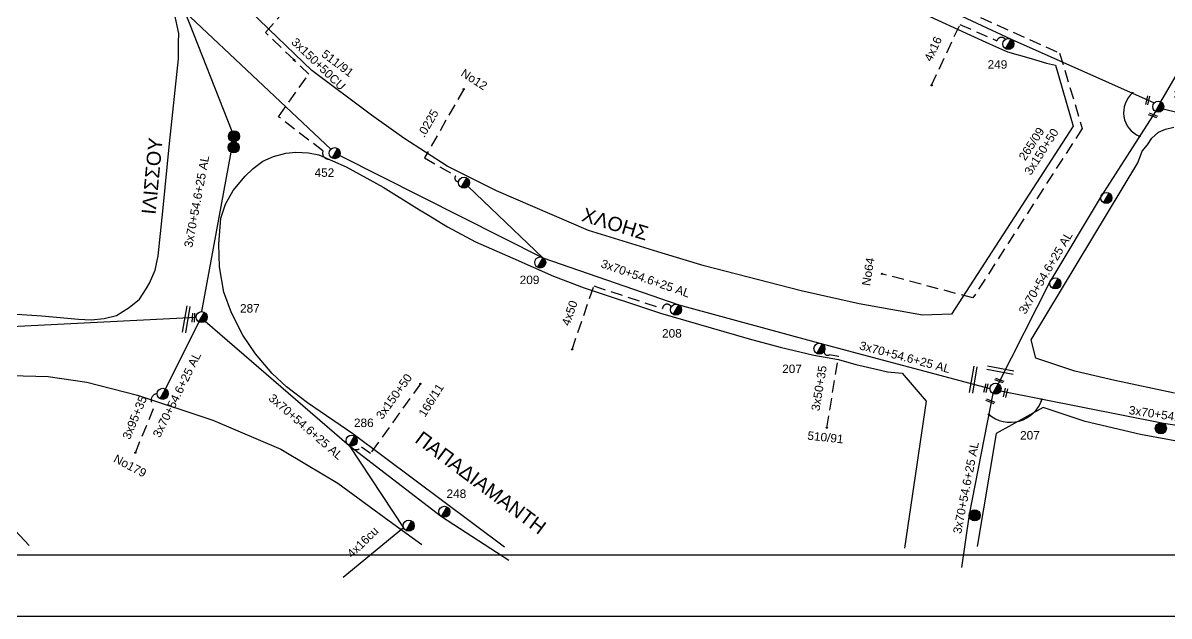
# Model space of a CAD drawing. Header units: millimetres. Extents: x 1421 to 11257, y 848 to 1896.
# Drawn here: x 9706.4 to 9950.2, y 848.3 to 974.4 of the extents above; entities that cross this region are included whole.
import ezdxf
from ezdxf.enums import TextEntityAlignment as Align

# ---------------------------------------------------------------- set-up
doc = ezdxf.new("R2010")
doc.units = ezdxf.units.MM
doc.linetypes.add('DASHED', pattern=[19.05, 12.7, -6.35])
for name, color, linetype, lineweight in [('.0225', 7, 'DASHED', 30), ('3x150+50', 7, 'Continuous', 30), ('3x50+25', 7, 'Continuous', 30), ('3x70+54.6+25 AL', 7, 'SYN_LINE', 30), ('3x95+35', 7, 'Continuous', 30), ('4x16', 7, 'Continuous', 30), ('4x50', 7, 'Continuous', 30), ('Άγνωστα', 7, 'Continuous', 30), ('Καλωδια Χ.Τ. 3x50+35', 7, 'Continuous', 30), ('Καλώδια ΧΤ   3x150+50CU', 7, 'DASHED', 30)]:
    doc.layers.add(name, color=color, linetype=linetype, lineweight=lineweight)
for name, color, linetype in [('TEXT ΚΑΛΩΔΙΩΝ', 7, 'Continuous'), ('Μηχανική τομή', 7, 'Continuous'), ('Στύλος Ξύλινος', 7, 'Continuous'), ('Στύλος Ξύλινος @ 1', 7, 'Continuous'), ('Στύλος ΦΜ', 7, 'Continuous'), ('Στύλος ΦΜ @ 1', 7, 'Continuous'), ('Συνδέσεις', 7, 'Continuous'), ('Τομή', 7, 'Continuous'), ('Υπόβαθρο ΔΕΗ', 7, 'Continuous')]:
    doc.layers.add(name, color=color, linetype=linetype)
doc.styles.add('arial', font='ARIAL.TTF', dxfattribs={"height": 3})
doc.styles.get("Standard").update_dxf_attribs({"font": 'ARIAL.TTF', "height": 1.8})
doc.linetypes.add('SYN_LINE', pattern='A,0.5,-0.0001,["/\\/\\/\\/",Standard,S=0.1,R=0,X=0,Y=-0.05],-0.25', length=0.7501)

# ---------------------------------------------------------------- blocks, each defined once
blk = doc.blocks.new('ΥΠΑΡΧΩΝ ΞΥΛΙΝΟΣ ΣΤΥΛΟΣ')
at = {"layer": 'Στύλος Ξύλινος'}
h = blk.add_hatch(color=7, dxfattribs=at)
h.paths.add_polyline_path([(-2.62, 0, 0.270008), (-1.29, -2.28), (1.3, 2.27, 0.576266)])
h.paths.add_polyline_path([(-1.29, -2.28, 0.574793), (2.62, 0, 0.268822), (1.3, 2.27)])
at = {"layer": 'Στύλος Ξύλινος', "color": 7}
blk.add_line((-1.29, -2.28), (1.3, 2.27), dxfattribs=at)
blk.add_circle((0, 0), 2.62, dxfattribs=at)
at = {"layer": 'Στύλος Ξύλινος', "color": 1, "flags": 4}
for tag, p in [('ΑΡΙΘΜΟΣ', (-4.91, 8.6)), ('ΤΥΠΟΣ', (-4.85, 3.39))]:
    blk.add_attdef(tag, p, '', height=4, dxfattribs=at)
blk = doc.blocks.new('ΥΠΑΡΧΩΝ ΤΣΙΜΕΝΤΕΝΙΟΣ ΣΤΥΛΟΣ')
at = {"layer": 'Στύλος ΦΜ'}
blk.add_hatch(color=7, dxfattribs=at).paths.add_polyline_path([(-1.29, -2.28, 0.574793), (2.62, 0, 0.268822), (1.3, 2.27)])
at = {"layer": 'Στύλος ΦΜ', "color": 7}
blk.add_line((-1.29, -2.28), (1.3, 2.27), dxfattribs=at)
blk.add_circle((0, 0), 2.62, dxfattribs=at)
at = {"layer": 'Στύλος ΦΜ', "flags": 4}
for tag, p in [('ΑΡΙΘΜΟΣ', (-4.68, 8.05)), ('ΤΥΠΟΣ', (-4.91, 3.03))]:
    blk.add_attdef(tag, p, '', height=4, dxfattribs=at)
blk = doc.blocks.new('ΤΟΜΗ')
at = {"layer": 'Τομή', "ltscale": 40}
for p, q in [((11.33, -0.65), (-11.4, -0.65)), ((11.33, -3.42), (-11.4, -3.42))]:
    blk.add_line(p, q, dxfattribs=at)
blk = doc.blocks.new('ΜΗΧΑΝΙΚΗ ΤΟΜΗ')
at = {"layer": 'Μηχανική τομή', "ltscale": 40}
for p, q in [((-3.79, 1.21), (3.79, 1.21)), ((3.79, -0.34), (-3.79, -0.34))]:
    blk.add_line(p, q, dxfattribs=at)
blk = doc.blocks.new('_ΣΥΝΔΕΣΗ')
at = {"layer": 'Συνδέσεις', "linetype": 'SYN_LINE', "ltscale": 40}
blk.add_hatch(color=256, dxfattribs=at).paths.add_polyline_path([(0.5, -0.01, 1), (-0.5, -0.01, 1)])
at = {"layer": 'Συνδέσεις'}
blk.add_circle((0, -0.01), 0.5, dxfattribs=at)

msp = doc.modelspace()

# ---------------------------------------------------------------- linework, layer by layer
at = {"layer": '.0225', "color": 151, "lineweight": -3, "ltscale": 0.2}
msp.add_lwpolyline([(9800.15, 960.32), (9791.8, 945.72), (9798.46, 941.89, 0.715271), (9799.07, 940.69, -18.058967)], format="xyb", dxfattribs=at)
at = {"lineweight": -3, "ltscale": 15}
msp.add_lwpolyline([(10993.76, 1895.53), (8825.35, 1895.54), (8825.27, 848.33), (10993.76, 848.32)], close=True, dxfattribs=at)
at = {"layer": '3x150+50', "color": 1, "linetype": 'DASHED', "lineweight": -3, "ltscale": 0.2}
msp.add_lwpolyline([(9868.75, 998.52), (9887.6, 986.26), (9906.58, 977.1), (9926.89, 967.98), (9931.69, 951.99), (9908.46, 915.95), (9889.08, 921.07)], dxfattribs=at)
at = {"layer": '3x150+50', "color": 206, "linetype": 'DASHED', "lineweight": -3, "ltscale": 0.2}
msp.add_lwpolyline([(9790.93, 897.68), (9780.3, 882.86), (9778.43, 884.19, -0.504534), (9775.76, 884.61, -0.864127)], format="xyb", dxfattribs=at)
at = {"layer": '3x50+25', "color": 151, "linetype": 'DASHED', "lineweight": -3, "ltscale": 0.2}
msp.add_lwpolyline([(9764.06, 966.53), (9757.97, 972.38), (9767.81, 983.44)], dxfattribs=at)
at = {"layer": '3x70+54.6+25 AL', "color": 62, "lineweight": -3, "ltscale": 15}
for points in [[(9811.73, 1044.41), (9833.04, 1022.45), (9863.38, 999.18), (9887.37, 984.61), (9916.58, 970.96), (9947.03, 957.45)], [(9947.28, 955.59), (9935.7, 937.61), (9924.84, 919.37), (9913.85, 897.69)]]:
    msp.add_lwpolyline(points, dxfattribs=at)
at = {"layer": '3x70+54.6+25 AL', "color": 27, "linetype": 'SYN_LINE', "lineweight": -3, "ltscale": 15}
for points in [[(9948.45, 957.64), (9963.78, 984.17), (9978.26, 1008.88), (10001.03, 1044.37)], [(10041.58, 953.18), (10021.54, 943.97), (9987.25, 946.7), (9948.92, 956.09)]]:
    msp.add_lwpolyline(points, dxfattribs=at)
at = {"layer": '3x70+54.6+25 AL', "color": 206, "lineweight": -3, "ltscale": 15}
for points in [[(9740.83, 976.75), (9750.82, 951.41)], [(9750.64, 946.91), (9744.35, 913.05)], [(9743.82, 910.85), (9736.73, 896.59)], [(9745.19, 911), (9775.76, 884.61), (9787.36, 867.1)], [(9775.76, 884.61), (9795.45, 869.46), (9809.75, 860.18)]]:
    msp.add_lwpolyline(points, dxfattribs=at)
at = {"layer": '3x70+54.6+25 AL', "color": 151, "lineweight": -3, "ltscale": 15}
for points in [[(9740.83, 976.75), (9771.88, 947.55)], [(9773.78, 946.22), (9817.01, 924.5), (9845.88, 914.47), (9876.4, 906.19), (9912.08, 896.69)], [(9817.01, 924.5), (9801.08, 939.64)]]:
    msp.add_lwpolyline(points, dxfattribs=at)
at = {"layer": '3x70+54.6+25 AL', "color": 27, "lineweight": -3, "ltscale": 15}
msp.add_lwpolyline([(9652.65, 923.59), (9673.76, 913.77), (9704, 909.85), (9743.23, 911.84)], dxfattribs=at)
at = {"layer": '3x70+54.6+25 AL', "color": 30, "lineweight": -3, "ltscale": 15}
for points in [[(10050.88, 898.26), (10028.6, 883.63), (10012.05, 883.14), (9995.26, 883.89), (9980.31, 884.61), (9949, 889.25), (9914.31, 896.13)], [(9912.68, 895.64), (9907.67, 869.9), (9906, 858.62)]]:
    msp.add_lwpolyline(points, dxfattribs=at)
at = {"layer": '3x95+35', "color": 206, "linetype": 'DASHED', "lineweight": -3, "ltscale": 0.2}
msp.add_lwpolyline([(9730.31, 883.05), (9734.44, 893.01, -0.772129), (9734.97, 895.6, 710.28634)], format="xyb", dxfattribs=at)
at = {"layer": '4x16', "color": 62, "linetype": 'DASHED', "lineweight": -3, "ltscale": 0.2}
msp.add_lwpolyline([(9899.66, 961.15), (9905.7, 974.08), (9913.53, 970.62, -0.607485), (9915.35, 970.92, 14.486863)], format="xyb", dxfattribs=at)
at = {"layer": '4x16', "color": 206, "linetype": 'SYN_LINE', "lineweight": -3, "ltscale": 15}
msp.add_lwpolyline([(9787.36, 867.1), (9774.48, 856.51)], dxfattribs=at)
at = {"layer": '4x50', "color": 151, "linetype": 'DASHED', "lineweight": -3, "ltscale": 0.2}
msp.add_lwpolyline([(9823.2, 905.02), (9827.82, 918.49), (9842.43, 913.71, -0.772257), (9844.27, 914.05, -10.809124)], format="xyb", dxfattribs=at)
at = {"layer": 'Καλωδια Χ.Τ. 3x50+35', "color": 151, "linetype": 'DASHED', "lineweight": -3, "ltscale": 0.2}
msp.add_lwpolyline([(9877.38, 888.36), (9879.87, 903.51), (9877.92, 903.87, -0.659551), (9876.83, 904.57, -2.556742)], format="xyb", dxfattribs=at)
at = {"layer": 'Καλώδια ΧΤ   3x150+50CU', "color": 151, "lineweight": -3, "ltscale": 0.2}
msp.add_lwpolyline([(9772.14, 945.7, -0.738929), (9770.21, 947.19), (9760.78, 954.47), (9767.19, 963.53), (9764.06, 966.53)], format="xyb", dxfattribs=at)
at = {"layer": 'Υπόβαθρο ΔΕΗ', "lineweight": -3, "ltscale": 15}
msp.add_lwpolyline([(10855.44, 1855.69), (8838.35, 1855.69), (8838.27, 861.33), (10836.6, 861.33)], close=True, dxfattribs=at)
at = {"layer": 'Υπόβαθρο ΔΕΗ', "lineweight": -3, "ltscale": 0.1}
for points in [[(9700.74, 912.76), (9710.42, 912.13), (9718.22, 911.45), (9720.9, 911.26), (9723.69, 911.57), (9726.29, 912.22), (9728.97, 913.89), (9731.17, 915.71), (9732.59, 917.9), (9733.3, 919.08), (9734.51, 921.83), (9735.18, 924.89), (9736.19, 934.39), (9737.54, 948.77), (9739.47, 966.79), (9739.5, 970.22), (9739.54, 972.19), (9738.66, 976.38), (9736.14, 981.27), (9731.48, 988.08), (9711.48, 1015.5), (9674.85, 1065.54)], [(9898.37, 976.17), (9907.94, 971.78), (9911.95, 969.98), (9915.8, 968.26), (9920.87, 966.85), (9924.13, 965.86), (9925.99, 965.41), (9929.75, 952.44), (9903.93, 912.5), (9897.75, 912.26), (9884.29, 914.71), (9871.89, 917.49), (9851.32, 922.75), (9842.36, 925.48), (9826.7, 930.26), (9807.13, 938.7), (9796.65, 943.98), (9787.43, 949.93), (9780.51, 954.83), (9767.84, 964.29), (9758.67, 973.1), (9754.26, 977.42)], [(9951.3, 895.69), (9938.62, 898.38), (9930.13, 900.39), (9921.81, 903.11), (9920.85, 907.04), (9943.55, 944.69), (9944.47, 947.14), (9945.55, 948.51), (9946.52, 949.94), (9947.9, 951.2), (9949.44, 951.82), (9951.15, 952.22)], [(9808.82, 862.98), (9776.58, 887.08), (9766.89, 893.65), (9762.44, 897.05), (9759.42, 899.9), (9755.88, 904.03), (9753.19, 908.02), (9750.75, 912.8), (9749.12, 917.19), (9748.18, 922.54), (9748.05, 927.39), (9748.49, 932.93), (9749.46, 935.9), (9751.13, 938.79), (9753.65, 941.84), (9755.39, 943.47), (9757.43, 945.04), (9759.68, 946.01), (9762.31, 946.73), (9764.44, 946.9), (9767.15, 946.76), (9769.33, 946.34), (9775.14, 943.81), (9783.01, 939.46), (9790.74, 934.7), (9792.66, 933.52), (9796.68, 931.04), (9802.66, 927.88), (9810.59, 924.4), (9819.27, 920.57), (9825.77, 918.11), (9841.97, 912.68), (9860.87, 907.28), (9867.48, 905.48), (9874.64, 903.78), (9879.88, 902.86), (9883.55, 901.78), (9887.61, 900.89), (9890.27, 900.26), (9893.38, 899.94), (9898.51, 893.99), (9893.9, 862.78)], [(9707.71, 863.35), (9688.86, 883.43), (9687.67, 885.74), (9687.13, 888.43), (9687.06, 890.82), (9687.71, 893.74), (9688.72, 895.48), (9691.29, 897.58), (9694.67, 898.88), (9698.41, 899.63), (9711.76, 899.24), (9719.96, 898.02), (9730.79, 895.28), (9746.76, 889.96), (9761.22, 883.81), (9766.69, 880.57), (9773.36, 876.54), (9784.27, 868.58), (9791.21, 863.52)], [(10042.66, 863.29), (10044.43, 873.89), (10039.18, 880.91), (10008.16, 880.48), (9980.57, 882.04), (9956.4, 884.64), (9944.06, 886.89), (9932.35, 889.65), (9923.39, 892.63), (9913.36, 887.15), (9909.35, 863.08)]]:
    msp.add_lwpolyline(points, dxfattribs=at)
at = {"layer": 'Υπόβαθρο ΔΕΗ', "lineweight": -3}
for centre, radius, start, end in [((9945.97, 955.38), 5.48, 131.0157, 247.5703), ((9916.39, 896.59), 7.08, 229.7379, 341.8522)]:
    msp.add_arc(centre, radius, start, end, dxfattribs=at)

# ---------------------------------------------------------------- block references
at = {"layer": 'Μηχανική τομή', "lineweight": -3, "xscale": 0.2499999999999679, "yscale": 0.2499999999999679, "zscale": 0.2499999999999679}
for p, rotation in [((9945.51, 957.99), 256.6995955890753), ((9946.8, 954.84), 158.7657340974909), ((9742.55, 911.75), 267.3831319401463), ((9911.1, 896.81), 256.6995955890753), ((9914.11, 898.49), 159.2606607184466), ((9915.27, 895.8), 256.6995955890753), ((9912.21, 894.05), 158.7657340974909)]:
    msp.add_blockref('ΜΗΧΑΝΙΚΗ ΤΟΜΗ', p, dxfattribs=dict(at, rotation=rotation))
at = {"layer": 'Στύλος Ξύλινος @ 1', "lineweight": -3, "ltscale": 40, "xscale": 0.4499999999998181, "yscale": 0.4499999999998181, "zscale": 0.4499999999998181}
for p in [(9751.27, 950.32), (9751.22, 947.94), (9948.42, 888.23), (9908.84, 869.74)]:
    msp.add_blockref('ΥΠΑΡΧΩΝ ΞΥΛΙΝΟΣ ΣΤΥΛΟΣ', p, dxfattribs=at)
at = {"layer": 'Στύλος ΦΜ @ 1', "color": 1, "lineweight": -3, "ltscale": 40}
ref = msp.add_blockref('ΥΠΑΡΧΩΝ ΤΣΙΜΕΝΤΕΝΙΟΣ ΣΤΥΛΟΣ', (9915.99, 969.94), dxfattribs=dict(at, xscale=0.4499999999998181, yscale=0.4499999999998181, zscale=0.4499999999998181))
ref.add_attrib('ΑΡΙΘΜΟΣ', '249', (9911.57, 964.68), dxfattribs={"layer": 'Στύλος ΦΜ', "height": 1.8, "flags": 4})
ref = msp.add_blockref('ΥΠΑΡΧΩΝ ΤΣΙΜΕΝΤΕΝΙΟΣ ΣΤΥΛΟΣ', (9947.86, 956.62), dxfattribs=dict(at, xscale=0.4499999999998181, yscale=0.4499999999998181, zscale=0.4499999999998181))
ref.add_attrib('ΑΡΙΘΜΟΣ', '317', (9951.14, 958.32), dxfattribs={"layer": 'Στύλος ΦΜ', "height": 1.8, "flags": 4})
ref = msp.add_blockref('ΥΠΑΡΧΩΝ ΤΣΙΜΕΝΤΕΝΙΟΣ ΣΤΥΛΟΣ', (9772.72, 946.72), dxfattribs=dict(at, xscale=0.4499999999998181, yscale=0.4499999999998181, zscale=0.4499999999998181))
ref.add_attrib('ΑΡΙΘΜΟΣ', '452', (9768.43, 941.69), dxfattribs={"layer": 'Στύλος ΦΜ', "height": 1.8, "flags": 4})
at = {"layer": 'Στύλος ΦΜ @ 1', "color": 1, "lineweight": -3, "ltscale": 40, "xscale": 0.4499999999998181, "yscale": 0.4499999999998181, "zscale": 0.4499999999998181}
for p in [(9800.22, 940.45), (9936.81, 937.21), (9925.97, 919.03), (9736.14, 895.57), (9788.46, 867.53)]:
    msp.add_blockref('ΥΠΑΡΧΩΝ ΤΣΙΜΕΝΤΕΝΙΟΣ ΣΤΥΛΟΣ', p, dxfattribs=at)
at = {"layer": 'Στύλος ΦΜ @ 1', "color": 1, "lineweight": -3, "ltscale": 40}
ref = msp.add_blockref('ΥΠΑΡΧΩΝ ΤΣΙΜΕΝΤΕΝΙΟΣ ΣΤΥΛΟΣ', (9816.42, 923.48), dxfattribs=dict(at, xscale=0.4499999999998181, yscale=0.4499999999998181, zscale=0.4499999999998181))
ref.add_attrib('ΑΡΙΘΜΟΣ', '209', (9812.05, 918.89), dxfattribs={"layer": 'Στύλος ΦΜ', "height": 1.8, "flags": 4})
ref = msp.add_blockref('ΥΠΑΡΧΩΝ ΤΣΙΜΕΝΤΕΝΙΟΣ ΣΤΥΛΟΣ', (9744.41, 911.87), dxfattribs=dict(at, xscale=0.4499999999998181, yscale=0.4499999999998181, zscale=0.4499999999998181))
ref.add_attrib('ΑΡΙΘΜΟΣ', '287', (9752.57, 912.83), dxfattribs={"layer": 'Στύλος ΦΜ', "height": 1.8, "flags": 4})
ref = msp.add_blockref('ΥΠΑΡΧΩΝ ΤΣΙΜΕΝΤΕΝΙΟΣ ΣΤΥΛΟΣ', (9845.29, 913.45), dxfattribs=dict(at, xscale=0.4499999999998181, yscale=0.4499999999998181, zscale=0.4499999999998181))
ref.add_attrib('ΑΡΙΘΜΟΣ', '208', (9842.33, 907.52), dxfattribs={"layer": 'Στύλος ΦΜ', "height": 1.8, "flags": 4})
ref = msp.add_blockref('ΥΠΑΡΧΩΝ ΤΣΙΜΕΝΤΕΝΙΟΣ ΣΤΥΛΟΣ', (9875.81, 905.17), dxfattribs=dict(at, xscale=0.4499999999998181, yscale=0.4499999999998181, zscale=0.4499999999998181))
ref.add_attrib('ΑΡΙΘΜΟΣ', '207', (9867.88, 899.98), dxfattribs={"layer": 'Στύλος ΦΜ', "height": 1.8, "flags": 4})
ref = msp.add_blockref('ΥΠΑΡΧΩΝ ΤΣΙΜΕΝΤΕΝΙΟΣ ΣΤΥΛΟΣ', (9913.26, 896.67), dxfattribs=dict(at, xscale=0.4499999999998181, yscale=0.4499999999998181, zscale=0.4499999999998181))
ref.add_attrib('ΑΡΙΘΜΟΣ', '207', (9918.48, 885.85), dxfattribs={"layer": 'Στύλος ΦΜ', "height": 1.8, "flags": 4})
ref = msp.add_blockref('ΥΠΑΡΧΩΝ ΤΣΙΜΕΝΤΕΝΙΟΣ ΣΤΥΛΟΣ', (9776.34, 885.63), dxfattribs=dict(at, xscale=0.4499999999998181, yscale=0.4499999999998181, zscale=0.4499999999998181))
ref.add_attrib('ΑΡΙΘΜΟΣ', '286', (9776.8, 888.5), dxfattribs={"layer": 'Στύλος ΦΜ', "height": 1.8, "flags": 4})
ref = msp.add_blockref('ΥΠΑΡΧΩΝ ΤΣΙΜΕΝΤΕΝΙΟΣ ΣΤΥΛΟΣ', (9796.03, 870.49), dxfattribs=dict(at, xscale=0.4499999999998181, yscale=0.4499999999998181, zscale=0.4499999999998181))
ref.add_attrib('ΑΡΙΘΜΟΣ', '248', (9796.49, 873.43), dxfattribs={"layer": 'Στύλος ΦΜ', "height": 1.8, "flags": 4})
at = {"layer": 'Συνδέσεις', "lineweight": -3, "xscale": 0.25, "yscale": 0.25, "zscale": 0.25}
for p in [(9764.07, 966.54), (9899.66, 961.16), (9800.15, 960.32), (9942.38, 959.52), (9943.88, 950.31), (9889.08, 921.07), (9823.2, 905.02), (9790.93, 897.69), (9923.11, 894.39), (9911.82, 891.2), (9877.38, 888.36), (9730.31, 883.05)]:
    msp.add_blockref('_ΣΥΝΔΕΣΗ', p, dxfattribs=at)
at = {"layer": 'Τομή', "lineweight": -3}
for p, xscale, yscale, zscale, rotation in [((9740.59, 911.5), 0.25, 0.25, 0.25, 80.18259711550367), ((9907.98, 898.69), 0.25, 0.25, 0.25, 80.18259711550367), ((9914.17, 900.13), 0.2499999999999999, 0.2499999999999999, 0.2499999999999999, 169.4412658777055)]:
    msp.add_blockref('ΤΟΜΗ', p, dxfattribs=dict(at, xscale=xscale, yscale=yscale, zscale=zscale, rotation=rotation))

# ---------------------------------------------------------------- texts
at = {"layer": 'TEXT ΚΑΛΩΔΙΩΝ', "lineweight": -3, "ltscale": 0.2, "style": 'arial'}
for s, rotation, p in [('3x150+50CU', 316.1615, (9769.27, 965.69)), ('4x16', 64.9318, (9899.96, 968.89)), (' .0225', 60.2191, (9792.37, 952.77)), ('3x70+54.6+25 AL', 79.4754, (9743.34, 936.47)), (' 3x70+54.6+25 AL', 340.852, (9838.49, 920.22)), ('4x50', 71.0884, (9822.67, 912.73)), ('3x70+54.6+25 AL', 63.5487, (9739.14, 895.37)), ('3x150+50', 54.3496, (9785.32, 895.01)), (' 3x50+35', 80.6634, (9875.66, 896.42)), ('3x95+35', 67.4972, (9730.16, 890.53)), ('3x70+54.6+25 AL', 319.1967, (9766.58, 888.58)), ('4x16cu', 44.3519, (9778.66, 864.03))]:
    msp.add_text(s, height=1.8, rotation=rotation, dxfattribs=at).set_placement(p, align=Align.MIDDLE_CENTER)
at = {"layer": 'TEXT ΚΑΛΩΔΙΩΝ', "lineweight": -3, "ltscale": 15, "style": 'arial'}
for s, rotation, p in [('3x150+50', 57.1961, (9923.02, 947.04)), ('3x70+54.6+25 AL', 59.2333, (9923.9, 921.31)), ('3x70+54.6+25 AL', 345.0912, (9894, 903.37)), ('3x70+54.6+25 AL', 351.5767, (9951.47, 890.7)), ('3x70+54.6+25 AL', 78.985, (9906.95, 875.61))]:
    msp.add_text(s, height=1.8, rotation=rotation, dxfattribs=at).set_placement(p, align=Align.MIDDLE_CENTER)
at = {"layer": 'Άγνωστα', "lineweight": -3, "ltscale": 0.2, "char_height": 1.8, "width": 18.6352, "attachment_point": 1, "style": 'arial'}
for s, insert, rotation in [('511/91', (9770.81, 968.87), 323), ('No12', (9800.34, 964.79), 327), ('265/09', (9918.06, 945.97), 57), ('No64', (9884.79, 918.69), 80.8431), ('166/11', (9790.4, 891.43), 57.9311), ('510/91', (9873.37, 887.63), 353.8396), ('No179', (9726.34, 882.79), 332.1824)]:
    msp.add_mtext(s, dxfattribs=dict(at, insert=insert, rotation=rotation))
at = {"layer": 'Υπόβαθρο ΔΕΗ', "lineweight": -3, "ltscale": 0.1, "style": 'arial'}
for s, rotation, p in [('ΙΛΙΣΣΟΥ', 84.6335, (9733.88, 941.86)), ('ΧΛΟΗΣ', 343.0398, (9832.37, 931.67)), ('ΠΑΠΑΔΙΑΜΑΝΤΗ', 323.2244, (9803.78, 876.67))]:
    msp.add_text(s, height=3, rotation=rotation, dxfattribs=at).set_placement(p, align=Align.MIDDLE_CENTER)

doc.saveas('drawing.dxf')
